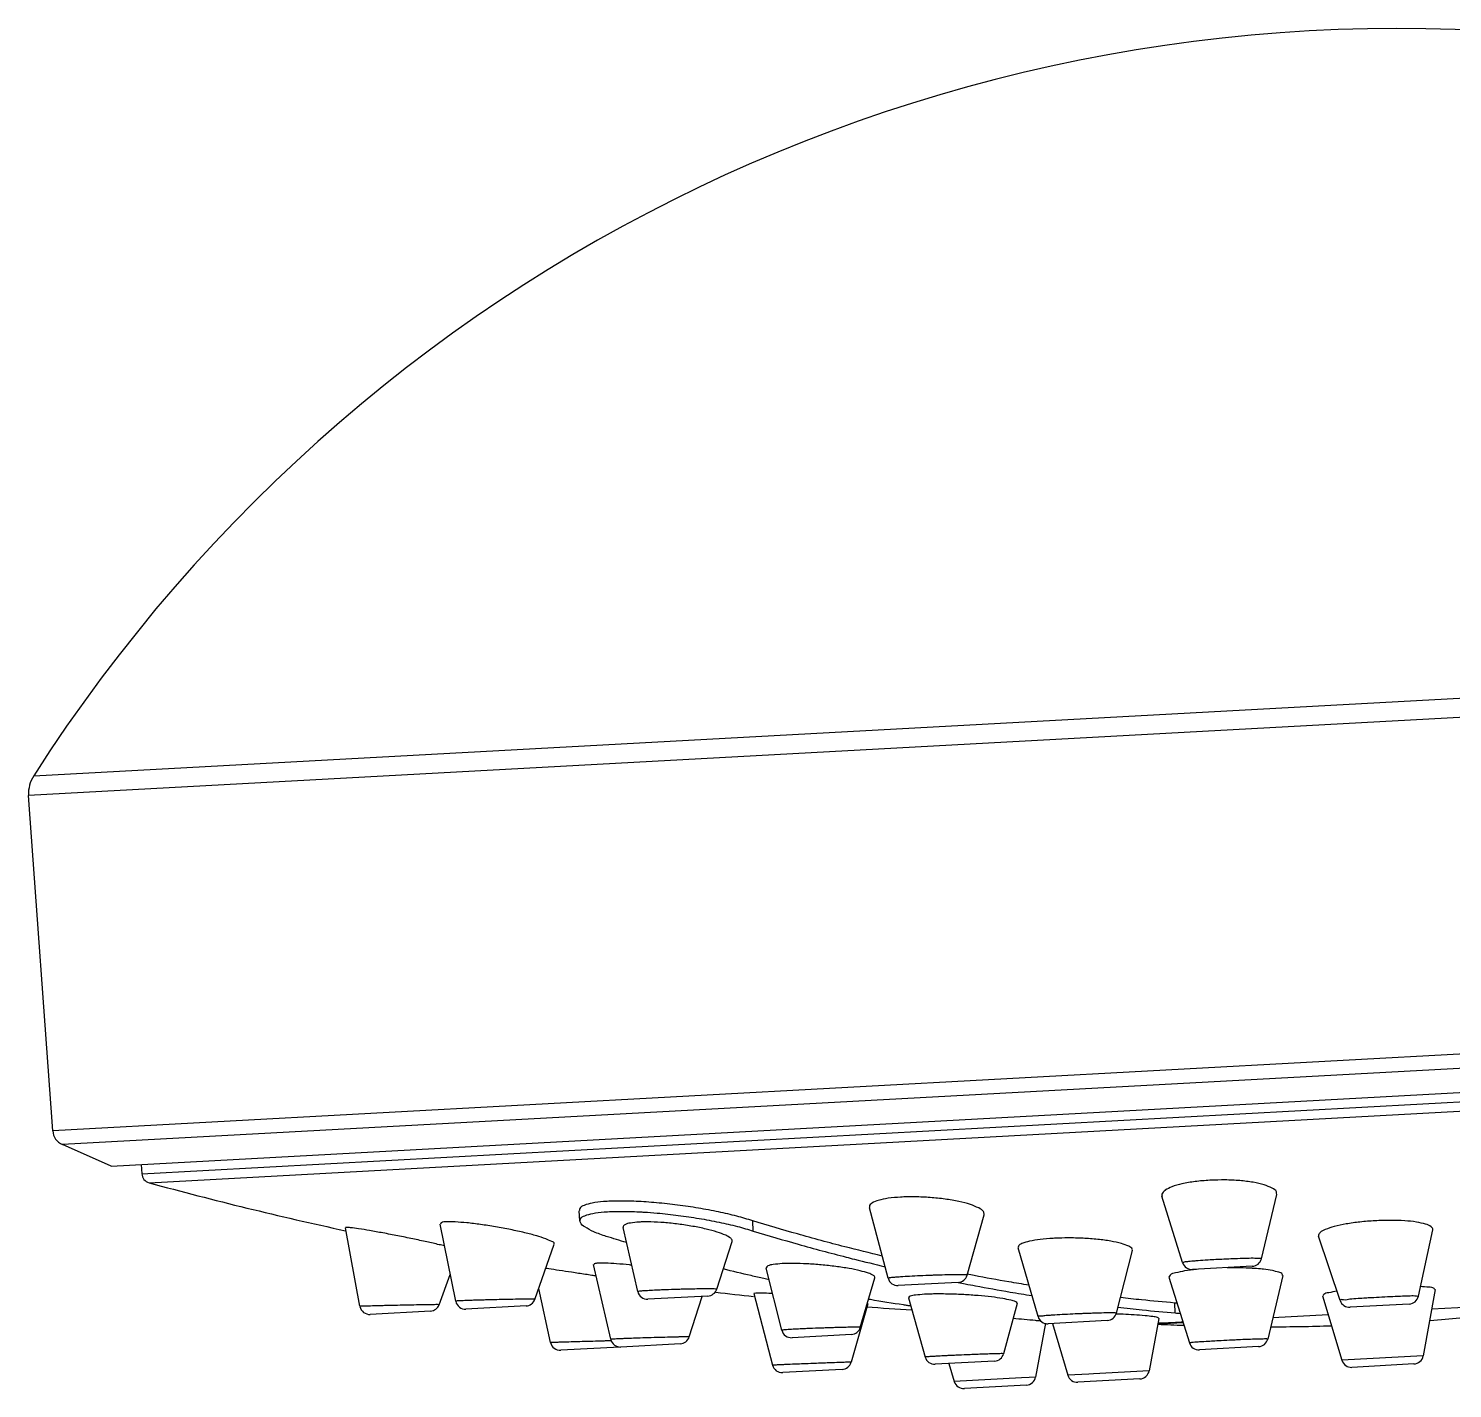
# Model space of a CAD drawing. Extents: x 2027 to 2621, y 11804 to 12224.
# Drawn here: x 2289.38 to 2332.48, y 12105.72 to 12146.89 of the extents above; entities that cross this region are included whole.
import ezdxf

# ---------------------------------------------------------------- set-up
doc = ezdxf.new("R2010")
doc.units = 0
doc.header["$LTSCALE"] = 7
doc.header["$MEASUREMENT"] = 0
doc.layers.get('0').update_dxf_attribs({"color": 2, "linetype": 'CONTINUOUS'})

msp = doc.modelspace()

# ---------------------------------------------------------------- linework, layer by layer
at = {"color": 7, "linetype": 'Continuous'}
for p, q in [((2289.532419323253, 12124.26593260152), (2365.292913396026, 12128.39931393423)), ((2368.344054310522, 12127.98136147022), (2289.376565796972, 12123.67301136432)), ((2290.108330021174, 12113.5212151208), (2289.376565796972, 12123.67301136432)), ((2369.634791494596, 12117.86006197605), (2290.108330021174, 12113.5212151208)), ((2369.387925939727, 12117.41015150524), (2290.402677489551, 12113.10083243889)), ((2291.881451134448, 12112.45433473478), (2367.988264266679, 12116.60661059358)), ((2292.805553515636, 12112.22065876882), (2367.095069350229, 12116.27378556003)), ((2293.026282006952, 12111.94754310757), (2366.905364144286, 12115.97827724394)), ((2291.881451134448, 12112.45433473478), (2290.402677489551, 12113.10083243889)), ((2292.790099783267, 12112.50390926857), (2292.80555351139, 12112.22065876249)), ((2324.314130068081, 12109.52943638378), (2323.689154136483, 12111.53811365421)), ((2326.696961880041, 12109.64659592239), (2327.165099655832, 12111.58815483231)), ((2306.06668440125, 12110.7913567714), (2306.049705442021, 12111.10256300957)), ((2315.400732177704, 12109.05579191722), (2314.833471601481, 12111.19321419178)), ((2302.307608825167, 12108.3606641869), (2301.841373477489, 12110.69688286559)), ((2311.316689466426, 12110.48610698138), (2311.299799300801, 12110.79568591615)), ((2317.787387118534, 12109.14840869739), (2318.309139473776, 12110.97771653516)), ((2298.991033791089, 12110.59654722088), (2298.969437196426, 12110.58913927236)), ((2299.410668099759, 12108.20693153299), (2298.96974198106, 12110.58749372243)), ((2307.817595778755, 12108.65312870573), (2307.377248351405, 12110.59235006264)), ((2329.082243538012, 12108.38262936322), (2328.431810801934, 12110.33209236065)), ((2331.451255128342, 12108.51188073785), (2331.885735627185, 12110.5205205808)), ((2304.704186161679, 12108.4172732995), (2305.291575741297, 12110.09313488297)), ((2310.209380828155, 12108.7248405472), (2310.677133938812, 12110.17318382329)), ((2319.936157153339, 12107.89553292825), (2319.335134744238, 12109.97303930287)), ((2322.307563186879, 12108.00136740076), (2322.796685955125, 12109.89321302756)), ((2306.999666546713, 12107.20739889885), (2306.483162713744, 12109.47504977746)), ((2326.421660251295, 12109.41744055912), (2324.616939512767, 12109.31897764929)), ((2301.810125299418, 12108.25565144112), (2302.145309993628, 12109.17391347499)), ((2312.181554942815, 12107.48296991387), (2311.706928226851, 12109.36453917936)), ((2314.556692535525, 12107.56850644154), (2314.999310967787, 12109.07117587441)), ((2323.894600032022, 12109.08615234648), (2324.519224491688, 12107.09799734246)), ((2327.345010732895, 12109.13974496951), (2326.891487923729, 12107.21659855128)), ((2305.180156513741, 12107.1097049375), (2304.820655697616, 12108.74956863012)), ((2309.940360544353, 12108.51824506914), (2308.126740623118, 12108.41929663333)), ((2311.394444289673, 12108.60742753799), (2311.335841197333, 12108.59463420555)), ((2311.335853845865, 12108.5945855683), (2311.900432848453, 12106.42415766218)), ((2317.515271288839, 12108.9315210672), (2315.7071530341, 12108.8328727965)), ((2328.55168808064, 12108.52568355364), (2329.135156668266, 12106.57224583207)), ((2331.963097882942, 12108.71180580069), (2331.595613176135, 12106.70648472336)), ((2299.425455109872, 12108.20699580318), (2299.410894108912, 12108.20571132067)), ((2304.437628311696, 12108.21802408942), (2302.618494717591, 12108.11877483025)), ((2309.37819156021, 12107.27950460269), (2309.770040908197, 12108.50895268068)), ((2314.785546488443, 12108.27993123216), (2314.277173481876, 12106.51439125446)), ((2316.01692888975, 12108.46678490092), (2316.519377695231, 12106.67094374152)), ((2319.30401553607, 12108.29610303179), (2318.894083694945, 12106.77116823059)), ((2324.091742347316, 12108.00586943003), (2324.075314554187, 12108.30697353923)), ((2331.174237045846, 12108.27571191016), (2329.383309772163, 12108.17800154936)), ((2333.536961880277, 12108.20875298531), (2331.854085449836, 12108.11693772303)), ((2301.545094692121, 12108.06021170424), (2299.722201192717, 12107.96075731699)), ((2320.161288909743, 12107.69376363409), (2319.863062093341, 12106.06637475519)), ((2322.033461645032, 12107.77700463386), (2320.240771391911, 12107.67919809008)), ((2320.371039633837, 12107.68630533651), (2320.838990567523, 12106.11961773718)), ((2323.590103875578, 12107.83994062414), (2323.299446373626, 12106.25385659484)), ((2324.328102478679, 12107.70633115501), (2323.56835734167, 12107.66488057409)), ((2328.724770854774, 12107.94620691884), (2327.04189442433, 12107.85439165656)), ((2314.285302617632, 12107.35427647092), (2312.489010279381, 12107.25627340109)), ((2307.291344011153, 12106.97269636625), (2305.489540623273, 12106.87439262091)), ((2309.108777388626, 12107.07185286416), (2307.308883248484, 12106.97365328007)), ((2326.615739072245, 12106.98605591411), (2324.821961235402, 12106.88819003622)), ((2311.940789668233, 12106.42688675216), (2311.900478767458, 12106.42398116646)), ((2318.620703224723, 12106.54985851748), (2316.824811120977, 12106.45187728506)), ((2317.240589123217, 12106.47456151629), (2317.402605215565, 12105.93213584608)), ((2331.59561320198, 12106.70648487122), (2329.13515662859, 12106.57224597803)), ((2331.316870494827, 12106.46100695299), (2329.439088807017, 12106.35855794275)), ((2314.005310151174, 12106.29804945054), (2312.207138316853, 12106.19994384055)), ((2319.43827928274, 12106.04319815719), (2317.402605215565, 12105.93213584608)), ((2319.668097833915, 12106.05573205931), (2319.43827928274, 12106.04319815719)), ((2319.863062093341, 12106.06637475519), (2319.668097833915, 12106.05573205931)), ((2321.479195352758, 12106.15454687321), (2320.838990561283, 12106.1196177689)), ((2323.020601615551, 12106.00837471319), (2321.14288698157, 12105.90592936428)), ((2321.615049869427, 12106.16195546681), (2321.479195352758, 12106.15454687321)), ((2323.29944638004, 12106.25385661806), (2321.615049869427, 12106.16195546681)), ((2319.584319269981, 12105.82089619908), (2317.706399936041, 12105.7184396812))]:
    msp.add_line(p, q, dxfattribs=at)
for centre, radius, start, end in [((2330.843897952256, 12097.86872897826), 49.02499999908001, 81.69726177209454, 147.4222408151797), ((2290.375080798707, 12123.72748887699), 1.00000000152, 147.4222408151797, 183.1228774193712), ((2290.607036098308, 12113.55716297639), 0.50000000076, 184.1228774210503, 245.8757220091062), ((2293.105108011908, 12112.23700201629), 0.30000000198, 183.1228774193712, 254.7665023960676), ((2323.635678541651, 12224.34893348534), 116.49466818876, 254.7664844596177, 257.7748021009995), ((2324.600596417485, 12109.61853215352), 0.30000000198, 197.2818778216121, 273.1228774143619), ((2326.405338518043, 12109.71699623207), 0.30000000198, 273.122877422712, 346.4432116341796), ((2315.690780633156, 12109.13242570144), 0.30000000198, 194.8625247171958, 273.1228774141532), ((2317.499002032682, 12109.23107960581), 0.30000000198, 273.1228774241732, 344.0803387799145), ((2308.110310109719, 12108.71884637188), 0.30000000198, 192.7932419253072, 273.1228774162407), ((2309.924140778473, 12108.81780630352), 0.30000000198, 273.1228774210419, 342.1022215456332), ((2323.635678541651, 12224.34893348534), 116.49466818876, 263.3673988720089, 263.9347069722781), ((2299.705882127074, 12108.26031313551), 0.30000000198, 190.4936397464253, 273.1228774068469), ((2301.528770959221, 12108.3597672696), 0.30000000198, 273.1228774354458, 339.9471552437605), ((2302.602019321975, 12108.41832212006), 0.30000000198, 191.2854943033242, 273.1228774154057), ((2304.421450874569, 12108.51758763295), 0.30000000198, 273.122877424382, 340.6837093668923), ((2323.635678541651, 12224.34893348534), 116.49466818876, 265.6227471912937, 266.3006868500546), ((2329.366851018448, 12108.47754974432), 0.30000000198, 198.4522951750006, 273.1228774189544), ((2331.158009162996, 12108.57527270186), 0.30000000198, 273.1228774199982, 347.7945115236435), ((2320.224400977958, 12107.97875111111), 0.30000000198, 196.1344774407883, 273.1228774187456), ((2322.017123460116, 12108.0765594116), 0.30000000198, 273.1228774208332, 345.5023534636729), ((2323.583122281257, 12107.96451701844), 0.30000000198, 263.4923453497829, 267.1789646749358), ((2326.767427494307, 12172.58610938375), 64.99999999973998, 267.1789646749358, 267.8602377767987), ((2326.767427494307, 12172.58610938375), 64.99999999973998, 274.4477228092814, 276.0418864126815), ((2309.092615652776, 12107.3714172652), 0.30000000198, 273.1228774279307, 342.3219729495083), ((2312.472575164249, 12107.55582288838), 0.30000000198, 194.1573017395935, 273.1228774187456), ((2314.26908367191, 12107.65383775122), 0.30000000198, 273.1228774206244, 343.5872821130823), ((2326.767427494307, 12172.58610938375), 64.99999999973998, 270.2032898924859, 271.7990079189487), ((2305.473247195857, 12107.17394983935), 0.30000000198, 192.363584012085, 273.1133476086388), ((2307.292363959897, 12107.27319817284), 0.30000000198, 192.8317065290564, 273.1228774120656), ((2324.805509104217, 12107.1877385942), 0.30000000198, 197.4423379721269, 273.1228774195807), ((2326.599513377203, 12107.28561683393), 0.30000000198, 273.1228774195807, 346.7303683880768), ((2312.190814725569, 12106.49949941179), 0.30000000198, 194.5807212000508, 273.1228774160319), ((2313.988942415408, 12106.59760261923), 0.30000000198, 273.1228774199982, 343.9369095181663), ((2316.808385063448, 12106.75142726268), 0.30000000198, 195.6316422163173, 273.1228774195807), ((2318.604463020545, 12106.84941863297), 0.30000000198, 273.1228774195807, 344.9540288163916), ((2329.422607913411, 12106.65810493137), 0.30000000198, 196.6304119285695, 273.1228774195807), ((2331.300527236779, 12106.76056144718), 0.30000000198, 273.1228774195807, 349.6153429103417), ((2317.690056688568, 12106.01799417747), 0.30000000198, 196.6302597678428, 273.1228774195807), ((2319.567976016182, 12106.1204506996), 0.30000000198, 273.1228774195807, 349.6154951826402), ((2321.126441375667, 12106.20547827716), 0.30000000198, 196.6306987731703, 273.1228774195807), ((2323.004360709606, 12106.30793479503), 0.30000000198, 273.1228774195807, 349.615056065708)]:
    msp.add_arc(centre, radius, start, end, dxfattribs=at)
for points in [[(2325.136646833214, 12112.02301344384), (2324.689643621846, 12111.98253715722), (2324.29422310275, 12111.91359022496), (2323.987265472389, 12111.82362982852), (2323.787124538122, 12111.72246574393)], [(2325.169900290855, 12112.0247455496), (2325.136646833214, 12112.02301344384)], [(2327.026044173604, 12111.78653785919), (2326.787084889112, 12111.88399355738), (2326.451967357092, 12111.96074420579), (2326.046338903417, 12112.01130459206), (2325.597614291213, 12112.03254576259), (2325.169900290855, 12112.0247455496)], [(2323.787124538122, 12111.72246574393), (2323.78102056512, 12111.71810184056), (2323.687974449063, 12111.60263533979), (2323.692572525369, 12111.53920870618)], [(2327.162331473426, 12111.58819471505), (2327.15104890644, 12111.67590464715), (2327.026044173604, 12111.78653785919)], [(2311.299799300801, 12110.79568591615), (2310.819535766053, 12110.93507093588), (2310.263929476912, 12111.06435583091), (2309.656668377343, 12111.17821351448), (2309.025680911994, 12111.2715050922), (2308.388409464625, 12111.34118498905), (2307.768869046483, 12111.38319907438), (2307.213182046873, 12111.39363198524), (2306.781448589257, 12111.37534974682), (2306.440247724522, 12111.33150938769), (2306.196390809995, 12111.26203133986), (2306.067209775863, 12111.16869213112), (2306.054942996548, 12111.10607333558)], [(2315.102122225396, 12111.41420742357), (2314.908331365635, 12111.33096340048), (2314.831054986252, 12111.23173236724), (2314.835082941675, 12111.19445768284)], [(2315.77755068975, 12111.51239491157), (2315.398693628283, 12111.47610956684), (2315.102122225396, 12111.41420742357)], [(2315.870638732389, 12111.51670690081), (2315.77755068975, 12111.51239491157)], [(2316.212063504333, 12111.52048390724), (2315.870638732389, 12111.51670690081)], [(2318.141446481635, 12111.18435398126), (2317.888101410984, 12111.28798512927), (2317.540337497464, 12111.37950461539), (2317.124361668376, 12111.4518437471), (2316.671523580886, 12111.49982844589), (2316.212063504333, 12111.52048390724)], [(2318.30877344727, 12110.97764491229), (2318.282834698033, 12111.07731790845), (2318.141446481635, 12111.18435398126)], [(2302.027555022958, 12110.76224979135), (2301.878549382205, 12110.73847036966), (2301.844493937236, 12110.69662870502)], [(2302.031988463457, 12110.76245724112), (2302.027555022958, 12110.76224979135)], [(2302.292986914739, 12110.76107954431), (2302.031988463457, 12110.76245724112)], [(2305.038674130415, 12110.24999253305), (2304.759703396763, 12110.33951573771), (2304.396189738939, 12110.43443297321), (2303.968881861188, 12110.52857297172), (2303.511244253828, 12110.61409790577), (2303.058168250512, 12110.68441290851), (2302.643050630556, 12110.73445558225), (2302.292986914739, 12110.76107954431)], [(2306.071933630124, 12110.79484503324), (2306.084159801632, 12110.85724161277), (2306.213280020763, 12110.95035318292), (2306.457026464928, 12111.01967980143), (2306.798403789931, 12111.06348984231), (2307.233011863785, 12111.08182151232), (2307.791413076154, 12111.07122530006)], [(2306.867845363822, 12110.32234130995), (2306.48643621849, 12110.46519135851), (2306.216681949974, 12110.60877878388), (2306.081653975556, 12110.74256014661), (2306.071933630124, 12110.79484503324)], [(2307.59647010555, 12110.72799710096), (2307.430238530016, 12110.67550084195), (2307.375696279379, 12110.60349986237), (2307.376359306124, 12110.59277288881)], [(2307.862878175174, 12110.75736162485), (2307.59647010555, 12110.72799710096)], [(2307.791413076154, 12111.07122530006), (2307.883842064709, 12111.06674851606)], [(2307.985490382556, 12110.76199638193), (2307.862878175174, 12110.75736162485)], [(2307.883842064709, 12111.06674851606), (2308.009296070604, 12111.05961780206)], [(2308.210805820055, 12110.76151245407), (2307.985490382556, 12110.76199638193)], [(2308.009296070604, 12111.05961780206), (2308.410211167405, 12111.02923934797), (2309.046536771618, 12110.95977909052), (2309.676747496831, 12110.86681782092), (2310.283031457331, 12110.75343405984), (2310.837102080613, 12110.6248701075), (2311.316689466426, 12110.48610698138)], [(2310.480748729534, 12110.35682717285), (2310.227784059583, 12110.45220790367), (2309.887122376867, 12110.5452731227), (2309.484358414332, 12110.62825362507), (2309.049764837227, 12110.69481336749), (2308.615704005145, 12110.74017529328), (2308.210805820055, 12110.76151245407)], [(2315.220572972373, 12109.72934345232), (2314.090464181596, 12110.00881414956), (2312.651530242592, 12110.39726089647), (2311.299799300801, 12110.79568591615)], [(2330.138573325848, 12110.79658130053), (2329.683168650803, 12110.7592693544), (2329.261841647939, 12110.69983028524), (2328.903443901947, 12110.62235271144), (2328.63284144713, 12110.53197222385)], [(2331.669330415707, 12110.69574769188), (2331.396681457792, 12110.75600450116), (2331.036069889158, 12110.79476349743), (2330.603233764419, 12110.80902429013), (2330.138573325848, 12110.79658130053)], [(2331.886172202799, 12110.52038732253), (2331.88683506529, 12110.52691492154), (2331.838062888653, 12110.61700982942), (2331.669330415707, 12110.69574769188)], [(2299.123993580296, 12110.58784701497), (2298.991033791089, 12110.59654722088)], [(2299.368757808149, 12110.55454359652), (2299.123993580296, 12110.58784701497)], [(2301.97536055312, 12110.03731908539), (2301.806614609418, 12110.07305696709), (2301.43581031, 12110.15738259681), (2301.009175312554, 12110.24881132084), (2300.55362491822, 12110.3413562123), (2300.105627144914, 12110.4274584198), (2299.701679434458, 12110.50010766484), (2299.368757808149, 12110.55454359652)], [(2305.286321941579, 12110.09480612588), (2305.291097202078, 12110.1077843897), (2305.218434494936, 12110.17136774798), (2305.038674130415, 12110.24999253305)], [(2307.478694754305, 12110.13646147859), (2306.867845363822, 12110.32234130995)], [(2310.67655770444, 12110.17276366111), (2310.679268248497, 12110.18360532066), (2310.633329826274, 12110.26537851335), (2310.480748729534, 12110.35682717285)], [(2311.316689466426, 12110.48610698138), (2312.676317439707, 12110.08672337176), (2314.123801086823, 12109.69753230551), (2314.377064654121, 12109.63323028734)], [(2320.394637086612, 12110.26496645753), (2319.996816190478, 12110.23078268333), (2319.675020602107, 12110.17672795115)], [(2320.473348958303, 12110.2688487545), (2320.394637084531, 12110.26496646811)], [(2322.464486915343, 12110.10745635245), (2322.142765469305, 12110.17784032436), (2321.744784595137, 12110.23176676846), (2321.300307844174, 12110.26545674424), (2320.839757044666, 12110.27678520122), (2320.473348958303, 12110.2688487545)], [(2328.63284144713, 12110.53197222385), (2328.470796944164, 12110.43519114187), (2328.429652017928, 12110.33995036915), (2328.431385528818, 12110.3318837999)], [(2319.675020602107, 12110.17672795115), (2319.451351447018, 12110.1065218318), (2319.34193037159, 12110.02494242081), (2319.340991454237, 12109.97478618898)], [(2322.790881532828, 12109.89363074794), (2322.789286261935, 12109.94174907265), (2322.684440006289, 12110.02649675217), (2322.464486915343, 12110.10745635245)], [(2306.496457059614, 12109.49423644633), (2306.494789204831, 12109.47735833223)], [(2306.61463030657, 12109.51314954077), (2306.496457059614, 12109.49423644633)], [(2306.677758856329, 12109.51543307976), (2306.61463030657, 12109.51314954077)], [(2306.845534109297, 12109.51328101787), (2306.677758856329, 12109.51543307976)], [(2307.636419735526, 12109.45190432377), (2307.57281653915, 12109.45856512532), (2307.172382254468, 12109.4946579712), (2306.845534109297, 12109.51328101787)], [(2311.922417976051, 12109.47173443699), (2311.757931320322, 12109.42815755965), (2311.705891257059, 12109.37033175838), (2311.706153506786, 12109.36475997619)], [(2312.188103535618, 12109.49806104386), (2311.922417976051, 12109.47173443699)], [(2312.311359339952, 12109.50312939377), (2312.188103535618, 12109.49806104386)], [(2312.536104106378, 12109.50521563821), (2312.311359339952, 12109.50312939377)], [(2314.804490451786, 12109.209655189), (2314.553509193718, 12109.28203692084), (2314.214278577916, 12109.3518730894), (2313.811098012285, 12109.41336114027), (2313.376126540812, 12109.4614390435), (2312.941356130899, 12109.49272002376), (2312.536104106378, 12109.50521563821)], [(2314.377064654121, 12109.63323028734), (2315.306307089822, 12109.40693527626)], [(2324.594334033679, 12109.56879973091), (2324.492982329391, 12109.56006734918), (2324.356874589315, 12109.54266310403), (2324.314330177147, 12109.52932697816)], [(2325.088768249659, 12109.60619281645), (2324.993565254784, 12109.6002388488), (2324.711544551291, 12109.57984581369), (2324.594334033679, 12109.56879973091)], [(2325.315933622672, 12109.6195422564), (2325.088768249659, 12109.60619281645)], [(2325.559672239136, 12109.6319626505), (2325.315933622672, 12109.6195422564)], [(2325.653526247364, 12109.63624654133), (2325.559672239136, 12109.6319626505)], [(2325.902906234294, 12109.64628598167), (2325.653526247364, 12109.63624654133)], [(2326.696514683762, 12109.64702155825), (2326.696862028513, 12109.64763268598), (2326.642980625134, 12109.65618504636), (2326.496575218434, 12109.65940827689), (2326.269378504681, 12109.65699291751), (2325.9799821061, 12109.64905674966), (2325.902906234294, 12109.64628598167)], [(2305.123342149139, 12109.34040120376), (2305.032514734555, 12109.35401584505)], [(2306.433654302347, 12109.14416967827), (2306.232890348941, 12109.17421376471), (2305.817729436517, 12109.23636793743), (2305.442403855466, 12109.29258770719), (2305.123342149139, 12109.34040120376)], [(2306.562931810078, 12109.12482783123), (2306.433654302347, 12109.14416967827)], [(2311.636851211003, 12109.04667945458), (2311.251625215349, 12109.13487891615), (2310.407490917199, 12109.33721416318)], [(2311.794249427961, 12109.01138687784), (2311.636851211003, 12109.04667945458)], [(2314.999248348076, 12109.0708570054), (2315.000330828768, 12109.07614005379), (2314.955017538983, 12109.1396612935), (2314.804490451786, 12109.209655189)], [(2315.687039656861, 12109.08964233583), (2315.562120021351, 12109.08066666141), (2315.434904005802, 12109.06587191254), (2315.402167397705, 12109.05420504371)], [(2315.772406395741, 12109.0971459737), (2315.687039656861, 12109.08964233583)], [(2316.048165559785, 12109.11390645705), (2315.772406395741, 12109.0971459737)], [(2316.706353682535, 12109.14310121725), (2316.367765159628, 12109.12962906734), (2316.048165559785, 12109.11390645705)], [(2316.757983670164, 12109.14488861335), (2316.706353682535, 12109.14310121725)], [(2316.977867674069, 12109.15169977106), (2316.757983670164, 12109.14488861335)], [(2317.017479112573, 12109.15278215563), (2316.977867674069, 12109.15169977106)], [(2317.037368125473, 12109.15330800624), (2317.017479112573, 12109.15278215563)], [(2317.513715311246, 12109.16112982914), (2317.332300940988, 12109.15941894202), (2317.037368125473, 12109.15330800624)], [(2317.7860292091, 12109.1503857938), (2317.786290705817, 12109.15063800087), (2317.722474832497, 12109.15800331178), (2317.566978922035, 12109.161011738), (2317.513715311246, 12109.16112982914)], [(2319.659947884663, 12108.84719433447), (2319.053598910935, 12108.94754109933), (2318.002195534232, 12109.13659598324), (2317.793018877246, 12109.17649063044)], [(2324.101524587071, 12109.22041404139), (2323.937038026781, 12109.15471741449), (2323.894530815227, 12109.08614904516)], [(2324.374670340459, 12109.27883745501), (2324.101524587071, 12109.22041404139)], [(2324.73654213024, 12109.32597170501), (2324.374670340459, 12109.27883745501)], [(2326.419100148819, 12109.35729239575), (2326.055606606472, 12109.37241372178), (2325.661912995621, 12109.37475841132)], [(2326.437682158213, 12109.35610028612), (2326.419100148819, 12109.35729239575)], [(2326.669984796559, 12109.33729411739), (2326.437682158213, 12109.35610028612)], [(2327.033312881112, 12109.28770533785), (2326.767133670304, 12109.32733988153), (2326.669984796559, 12109.33729411739)], [(2327.340211864733, 12109.13943246275), (2327.330563343091, 12109.18139063681), (2327.226774882105, 12109.2380761146), (2327.033312881112, 12109.28770533785)], [(2308.164531160209, 12108.68378694667), (2307.962385453693, 12108.67104275285), (2307.844443075382, 12108.65960160348), (2307.821067403858, 12108.65047213201), (2307.820318092695, 12108.64984468012)], [(2308.376353958266, 12108.69424714775), (2308.164531160209, 12108.68378694667)], [(2308.434861997711, 12108.69682153041), (2308.376353958266, 12108.69424714775)], [(2308.569004075305, 12108.70234598627), (2308.434861997711, 12108.69682153041)], [(2309.268367493814, 12108.72453552918), (2309.092737831148, 12108.71986068175), (2308.75246603125, 12108.7091488077), (2308.569004075305, 12108.70234598627)], [(2309.674295665647, 12108.73239739907), (2309.42659006325, 12108.72809500681), (2309.268367493814, 12108.72453552918)], [(2309.7266288888, 12108.73325377844), (2309.674295665647, 12108.73239739907)], [(2309.938836073879, 12108.73534134088), (2309.7266288888, 12108.73325377844)], [(2310.207149197895, 12108.72830278265), (2310.13293379079, 12108.7330822342), (2309.968578543632, 12108.73496219951), (2309.938836073879, 12108.73534134088)], [(2311.540970590891, 12108.60862781866), (2311.394444289673, 12108.60742753799)], [(2311.57289819724, 12108.60778219177), (2311.540970590891, 12108.60862781866)], [(2311.857585817115, 12108.59592805243), (2311.57289819724, 12108.60778219177)], [(2311.901524285129, 12108.59355250255), (2311.857585817115, 12108.59592805243)], [(2316.229355492816, 12108.54723340775), (2316.065999779582, 12108.51235143623), (2316.016539264959, 12108.46838930693), (2316.016494996411, 12108.46688071966)], [(2316.495527134489, 12108.57064758821), (2316.229355492816, 12108.54723340775)], [(2316.618895830144, 12108.57614217798), (2316.495527134489, 12108.57064758821)], [(2316.774889334499, 12108.58000856502), (2316.618895830144, 12108.57614217798)], [(2316.845228275748, 12108.58083418438), (2316.774889334499, 12108.58000856502)], [(2317.022143629457, 12108.58088858832), (2316.845228275748, 12108.58083418438)], [(2319.115338642945, 12108.3920155272), (2318.868086650576, 12108.44204256766), (2318.530807792607, 12108.48928649833), (2318.12620637705, 12108.52974081175), (2317.689580702555, 12108.55968381592), (2317.252484588943, 12108.57708820038), (2317.022143629457, 12108.58088858832)], [(2317.514878955249, 12108.92952575886), (2317.735596136377, 12108.88646847223)], [(2317.735596136377, 12108.88646847223), (2318.044806420375, 12108.82756505908), (2319.094380892382, 12108.63993548234)], [(2319.094380892382, 12108.63993548234), (2319.751144236646, 12108.53218001848)], [(2328.735978522303, 12108.61752128353), (2328.584802315863, 12108.56607365014), (2328.555283897598, 12108.52486057835)], [(2328.987312738345, 12108.66714510034), (2328.735978522303, 12108.61752128353)], [(2331.160485674221, 12108.51632671379), (2330.904506768749, 12108.50819883936), (2330.597842038203, 12108.49518375057)], [(2331.439337919788, 12108.50736156178), (2331.343579866415, 12108.51887992956), (2331.160485674221, 12108.51632671379)], [(2331.76670670727, 12108.78348392057), (2331.514634823446, 12108.80484430594)], [(2331.959074544347, 12108.71037335089), (2331.926326296457, 12108.74812913006), (2331.76670670727, 12108.78348392057)], [(2299.715956187714, 12108.21604262668), (2299.712845737873, 12108.21596039759), (2299.525302967662, 12108.21072908475), (2299.425455109872, 12108.20699580318)], [(2299.726969178869, 12108.21633218094), (2299.715956187714, 12108.21604262668)], [(2300.152868884166, 12108.22646450248), (2299.974184652624, 12108.22236579334), (2299.726969178869, 12108.21633218094)], [(2300.96452056406, 12108.24371395358), (2300.626678905484, 12108.23677386462), (2300.28737917754, 12108.22947306444), (2300.152868884166, 12108.22646450248)], [(2301.528941332047, 12108.25429162184), (2301.27359167197, 12108.24972941068), (2300.96452056406, 12108.24371395358)], [(2301.803048405565, 12108.25632002787), (2301.70956774569, 12108.25694568181), (2301.528941332047, 12108.25429162184)], [(2302.436735496359, 12108.37128683421), (2302.327996223781, 12108.363638719), (2302.31397196898, 12108.35786717286), (2302.311538942563, 12108.35611373136)], [(2302.706516746193, 12108.38307804914), (2302.631345272262, 12108.38019018327), (2302.436735496359, 12108.37128683421)], [(2303.052454419163, 12108.39451094261), (2302.89690286181, 12108.38967787834), (2302.706516746193, 12108.38307804914)], [(2303.826630283541, 12108.41364362837), (2303.553311158693, 12108.40765750879), (2303.21316661815, 12108.3990798866), (2303.052454419163, 12108.39451094261)], [(2304.194182335895, 12108.41991955299), (2303.8893996846, 12108.41478311617), (2303.826630283541, 12108.41364362837)], [(2304.435389041331, 12108.42282162398), (2304.194182335895, 12108.41991955299)], [(2304.701069508579, 12108.42173533253), (2304.615882158594, 12108.42271057932), (2304.443047104416, 12108.42265024066), (2304.435389041331, 12108.42282162398)], [(2314.785413163148, 12108.27986965549), (2314.785602411198, 12108.28029944178), (2314.7697296733, 12108.29081250656)], [(2315.98275896421, 12108.22990179336), (2315.862410645388, 12108.2481360091), (2314.866284824782, 12108.40861628257), (2314.810252617286, 12108.41815041166)], [(2316.086945698998, 12108.21431703127), (2315.98275896421, 12108.22990179336)], [(2319.304154836374, 12108.29601065385), (2319.304245269571, 12108.29707230305), (2319.261504811745, 12108.34282970137), (2319.115338642945, 12108.3920155272)], [(2322.353465387584, 12108.17797452666), (2323.092515683687, 12108.09850228559), (2324.091742347316, 12108.00586943003)], [(2324.075314554187, 12108.30697353923), (2323.070341660086, 12108.40057076603), (2322.428850611331, 12108.46934834982)], [(2324.141571472764, 12108.30145634595), (2324.075314554187, 12108.30697353923)], [(2329.370683300325, 12108.41867098125), (2329.188486206325, 12108.40129558909), (2329.093980348281, 12108.38776319271), (2329.094034780175, 12108.38747471717)], [(2329.858256108023, 12108.45417087296), (2329.625954197423, 12108.43843676247), (2329.370683300325, 12108.41867098125)], [(2329.932403735927, 12108.45887707933), (2329.858256108023, 12108.45417087296)], [(2330.265055338879, 12108.47830014197), (2329.932403735927, 12108.45887707933)], [(2330.597842038203, 12108.49518375057), (2330.265055338879, 12108.47830014197)], [(2319.860790215205, 12107.77503490053), (2319.180709355629, 12107.83623101892)], [(2319.927238203685, 12107.76957594218), (2319.860790215205, 12107.77503490053)], [(2320.223233958828, 12107.92698996445), (2320.146978142564, 12107.92127776145), (2319.996064300774, 12107.90720554321), (2319.936825045437, 12107.89653855487), (2319.936978002335, 12107.89641889037)], [(2320.018312307021, 12107.7625137239), (2319.927238203685, 12107.76957594218)], [(2320.665480153702, 12107.95456143451), (2320.37646181377, 12107.93751893721), (2320.223233958828, 12107.92698996445)], [(2321.262428327494, 12107.98308678698), (2320.991246162326, 12107.97106199716), (2320.665480153702, 12107.95456143451)], [(2321.328158993897, 12107.98572737827), (2321.262428327494, 12107.98308678698)], [(2321.472975674978, 12107.99116213478), (2321.328158993897, 12107.98572737827)], [(2321.513129320983, 12107.99260422625), (2321.472975674978, 12107.99116213478)], [(2321.927844436757, 12108.00517124151), (2321.649572591492, 12107.99742527538), (2321.513129320983, 12107.99260422625)], [(2322.140358996441, 12108.00838680579), (2321.927844436757, 12108.00517124151)], [(2322.306933912756, 12108.00067686874), (2322.270171517369, 12108.00684607051), (2322.140358996441, 12108.00838680579)], [(2322.75882332058, 12107.95268838162), (2322.434665866099, 12107.96793801955), (2322.306807647781, 12107.97246327032)], [(2322.842581319409, 12107.94825260567), (2322.75882332058, 12107.95268838162)], [(2323.415675722013, 12107.8948692184), (2323.176458604293, 12107.92308585499), (2322.842581319409, 12107.94825260567)], [(2323.588913953992, 12107.83925990487), (2323.55261347359, 12107.86590010047), (2323.415675722013, 12107.8948692184)], [(2323.593554624292, 12107.69160697675), (2323.562916111475, 12107.690721233)], [(2323.667191234186, 12107.69388898036), (2323.593554624292, 12107.69160697675)], [(2324.321623171092, 12107.72577026264), (2324.098887403752, 12107.71212818874), (2323.667191234186, 12107.69388898036)], [(2324.091742347316, 12108.00586943003), (2324.238813388796, 12107.99367032245)], [(2307.261219832116, 12107.22197194018), (2307.089630743599, 12107.21388304453)], [(2307.299011314602, 12107.22355277337), (2307.261219832116, 12107.22197194018)], [(2307.366674242382, 12107.22629512601), (2307.299011314602, 12107.22355277337)], [(2307.747771335731, 12107.24026707668), (2307.508044463711, 12107.23172224034), (2307.366674242382, 12107.22629512601)], [(2307.811155864272, 12107.24242159688), (2307.747771335731, 12107.24026707668)], [(2308.481710784848, 12107.26319103506), (2308.144824933742, 12107.25318996194), (2307.811155864272, 12107.24242159688)], [(2309.036228034614, 12107.27727254624), (2308.79465439234, 12107.27164166208), (2308.481710784848, 12107.26319103506)], [(2309.05857486131, 12107.27786392395), (2309.036228034614, 12107.27727254624)], [(2309.372732975743, 12107.27938957402), (2309.252184347858, 12107.2813315978), (2309.05857486131, 12107.27786392395)], [(2312.527353271196, 12107.51055719104), (2312.325981061259, 12107.49829657102), (2312.208429548702, 12107.48816225472), (2312.184895956446, 12107.48103964569), (2312.18374163094, 12107.48025786698)], [(2312.737646946998, 12107.52122059977), (2312.527353271196, 12107.51055719104)], [(2312.796513977113, 12107.52396945245), (2312.737646946998, 12107.52122059977)], [(2312.935764360632, 12107.53016809925), (2312.796513977113, 12107.52396945245)], [(2313.631036982033, 12107.55614919474), (2313.450377224364, 12107.55008925332), (2313.112413387809, 12107.53748838578), (2312.935764360632, 12107.53016809925)], [(2314.018220035743, 12107.56700172546), (2313.781524115127, 12107.56072000981), (2313.631036982033, 12107.55614919474)], [(2314.078820393982, 12107.56856111721), (2314.018220035743, 12107.56700172546)], [(2314.281249527843, 12107.57284995306), (2314.078820393982, 12107.56856111721)], [(2314.554852929826, 12107.57131295369), (2314.481091479892, 12107.57370856527), (2314.318398826437, 12107.57300909143), (2314.281249527843, 12107.57284995306)], [(2326.875542052208, 12107.21257193148), (2326.875352798133, 12107.21284266966), (2326.795345969758, 12107.21969618073), (2326.619428829073, 12107.21565955644), (2326.607750651508, 12107.21504295176)], [(2305.368264860366, 12107.11497901394), (2305.22806142119, 12107.11104580702), (2305.180156513741, 12107.1097049375)], [(2305.482645447393, 12107.11820670509), (2305.368264860366, 12107.11497901394)], [(2305.92706265918, 12107.13086680633), (2305.875880629226, 12107.12939969256), (2305.590425715725, 12107.12126182491), (2305.482645447393, 12107.11820670509)], [(2306.739865629222, 12107.15449225984), (2306.539874659096, 12107.14862419828), (2306.201138104354, 12107.13876633657), (2305.92706265918, 12107.13086680633)], [(2306.864910853966, 12107.15818083829), (2306.739865629222, 12107.15449225984)], [(2307.001170925979, 12107.16221764623), (2306.864910853966, 12107.15818083829)], [(2307.015572759557, 12107.16264520682), (2307.001170925979, 12107.16221764623)], [(2307.089630743599, 12107.21388304453), (2307.006568805945, 12107.20807722736), (2307.005559463594, 12107.20760697514)], [(2324.827351524805, 12107.12666672894), (2324.63786053721, 12107.11247480172), (2324.535189094365, 12107.10222397003)], [(2325.293595526143, 12107.15528468801), (2325.087397488305, 12107.14330747066), (2324.827351524805, 12107.12666672894)], [(2325.396961721389, 12107.16103572255), (2325.293595526143, 12107.15528468801)], [(2325.731408238252, 12107.17844224589), (2325.396961721389, 12107.16103572255)], [(2325.803360968764, 12107.18192957716), (2325.731408238252, 12107.17844224589)], [(2325.940334790908, 12107.18838355617), (2325.803360968764, 12107.18192957716)], [(2326.064448978801, 12107.1941553914), (2325.940334790908, 12107.18838355617)], [(2326.607750651508, 12107.21504295176), (2326.369099605444, 12107.2069229509), (2326.064448978801, 12107.1941553914)], [(2312.073377804548, 12106.43328018352), (2311.940789668233, 12106.42688675216)], [(2312.227362578853, 12106.43997764964), (2312.073377804548, 12106.43328018352)], [(2312.288422063544, 12106.44255561373), (2312.227362578853, 12106.43997764964)], [(2312.660837249668, 12106.45766272089), (2312.569068375423, 12106.45401352984), (2312.288422063544, 12106.44255561373)], [(2313.455680460649, 12106.48796414513), (2313.229647234033, 12106.47957159864), (2312.891590036253, 12106.46668884796), (2312.660837249668, 12106.45766272089)], [(2313.844951635213, 12106.501923132), (2313.556116997371, 12106.49163748725), (2313.455680460649, 12106.48796414513)], [(2314.072850006976, 12106.50958612792), (2313.844951635213, 12106.501923132)], [(2314.277181510633, 12106.51476861936), (2314.220933998562, 12106.51396784755), (2314.072850006976, 12106.50958612792)], [(2316.81070331104, 12106.69217629658), (2316.664277412708, 12106.68375442278), (2316.546461507796, 12106.67487355084), (2316.522606365973, 12106.66971847302), (2316.5210847801, 12106.66894027937)], [(2316.866090477453, 12106.69560392571), (2316.81070331104, 12106.69217629658)], [(2317.074562517003, 12106.70645438682), (2316.866090477453, 12106.69560392571)], [(2317.135722470875, 12106.70947429176), (2317.074562517003, 12106.70645438682)], [(2317.284378969643, 12106.71658941584), (2317.135722470875, 12106.70947429176)], [(2317.975349684407, 12106.74638922161), (2317.790033318398, 12106.7388616742), (2317.452139879567, 12106.72428049131), (2317.284378969643, 12106.71658941584)], [(2318.350565764429, 12106.76024396161), (2318.120728705123, 12106.75198291634), (2317.975349684407, 12106.74638922161)], [(2318.417423042368, 12106.76260899613), (2318.350565764429, 12106.76024396161)], [(2318.614016905869, 12106.76900041365), (2318.417423042368, 12106.76260899613)], [(2318.89259736462, 12106.77321166803), (2318.818765886329, 12106.77328711998), (2318.656459070045, 12106.76990464585), (2318.614016905869, 12106.76900041365)]]:
    msp.add_spline(points, degree=3, dxfattribs=at)

doc.saveas('drawing.dxf')
